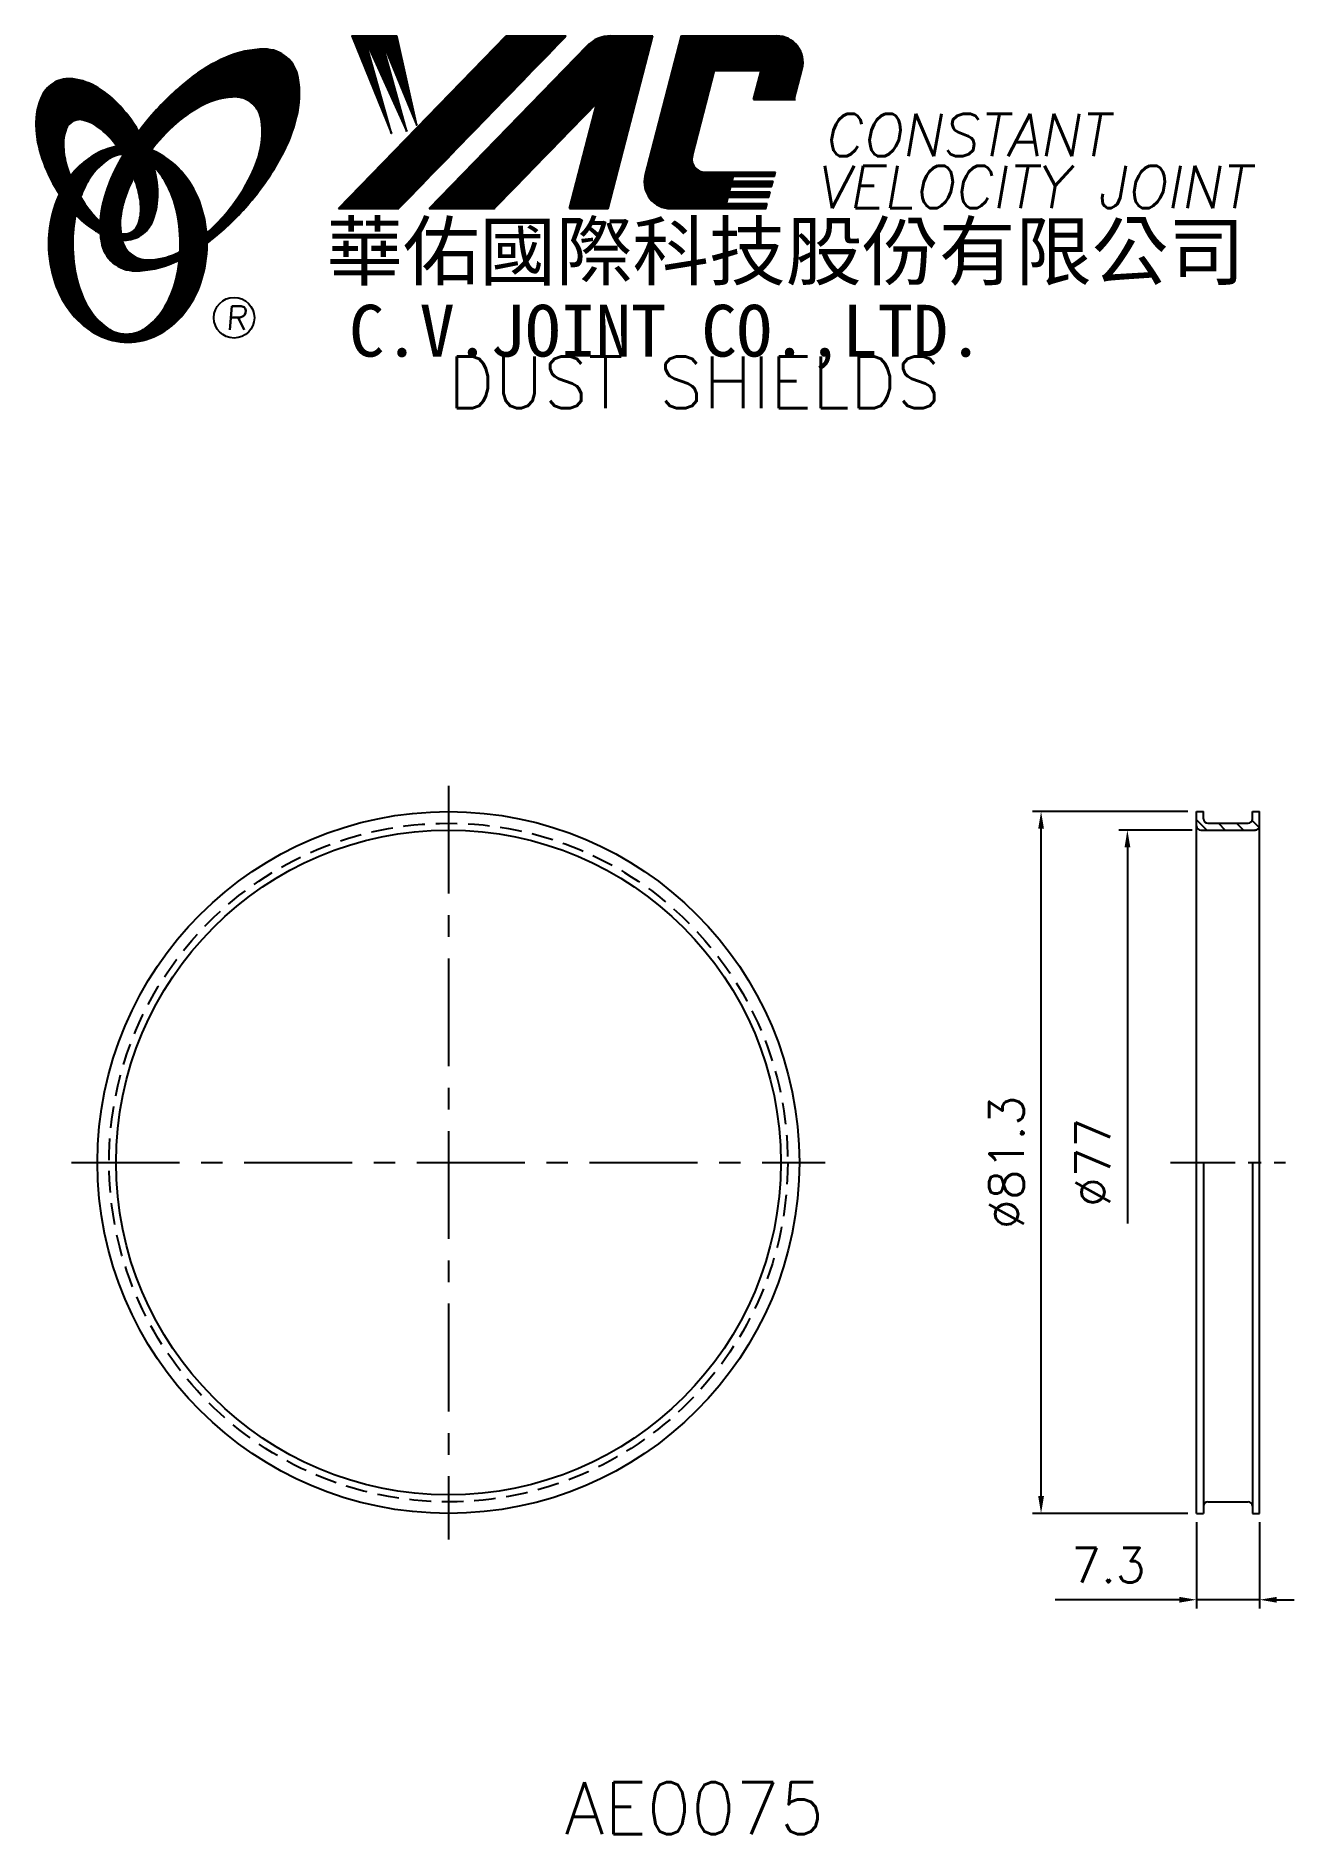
# Model space of a CAD drawing. Extents: x 77 to 223, y -1 to 207.
import ezdxf
from ezdxf.enums import TextEntityAlignment as Align

# ---------------------------------------------------------------- set-up
doc = ezdxf.new("R2010")
doc.units = 0
doc.header["$LTSCALE"] = 10
doc.header["$MEASUREMENT"] = 0
doc.linetypes.add('CENTER', pattern=[2, 1.25, -0.25, 0.25, -0.25])
doc.linetypes.add('HIDDEN', pattern=[0.375, 0.25, -0.125])
doc.layers.get('0').update_dxf_attribs({"linetype": 'CONTINUOUS'})
doc.layers.get('DEFPOINTS').update_dxf_attribs({"linetype": 'CONTINUOUS'})
doc.layers.add('4', color=4, linetype='CONTINUOUS')
doc.styles.add('CHINA', font='KAIU.TTF')
doc.styles.add('ITALICC', font='simplex.shx')
doc.dimstyles.new('STANDARD$0', dxfattribs={"dimtxt": 4, "dimasz": 2, "dimexe": 1, "dimexo": 1, "dimgap": 2, "dimtad": 1, "dimdec": 4, "dimzin": 10, "dimtxsty": 'ITALICC', "dimcen": 2, "dimclrd": 5, "dimclre": 5, "dimclrt": 18, "dimaunit": 1, "dimazin": 3, "dimtp": 0.1, "dimtfac": 0.7, "dimtdec": 4, "dimtmove": 0, "dimatfit": 3, "dimtolj": 1, "dimtzin": 10})
pattern_1 = [(45, (-21.71556, -0.25177), (-0.00883883476, 0.00883883476), [])]
pattern_2 = [(45, (146.874986, -36.55618), (-0.00727476112, 0.00727476112), [])]

# ---------------------------------------------------------------- blocks, each defined once
blk = doc.blocks.new('*D14')
at = {"color": 5, "linetype": 'BYBLOCK'}
for p, q in [((210.74, 117.34), (192.74, 117.34)), ((193.74, 38.04), (193.74, 115.34)), ((210.74, 36.04), (192.74, 36.04))]:
    blk.add_line(p, q, dxfattribs=at)
for points in [[(193.41, 115.34), (194.08, 115.34), (193.74, 117.34)], [(193.41, 38.04), (194.08, 38.04), (193.74, 36.04)]]:
    blk.add_solid(points, dxfattribs=at)
at = {"layer": 'DEFPOINTS', "color": 0, "linetype": 'BYBLOCK'}
for p in [(193.74, 117.34), (211.74, 117.34), (211.74, 36.04)]:
    blk.add_point(p, dxfattribs=at)
at = {"color": 18, "linetype": 'BYBLOCK', "insert": (189.74, 76.69), "char_height": 4, "attachment_point": 5, "rotation": 90, "style": 'ITALICC'}
blk.add_mtext('\\A1;∅81.3', dxfattribs=at)
blk = doc.blocks.new('*D15')
at = {"color": 5, "linetype": 'BYBLOCK'}
for p, q in [((211.24, 115.19), (202.74, 115.19)), ((203.74, 113.19), (203.74, 69.64))]:
    blk.add_line(p, q, dxfattribs=at)
blk.add_solid([(203.41, 113.19), (204.08, 113.19), (203.74, 115.19)], dxfattribs=at)
at = {"layer": 'DEFPOINTS', "color": 0, "linetype": 'BYBLOCK'}
for p in [(203.74, 115.19), (212.24, 115.19), (211.74, 38.19)]:
    blk.add_point(p, dxfattribs=at)
at = {"color": 18, "linetype": 'BYBLOCK', "insert": (199.74, 76.69), "char_height": 4, "attachment_point": 5, "rotation": 90, "style": 'ITALICC'}
blk.add_mtext('\\A1;∅77', dxfattribs=at)
blk = doc.blocks.new('*D16')
at = {"color": 5, "linetype": 'BYBLOCK'}
for p, q in [((211.74, 35.04), (211.74, 25.04)), ((219.04, 35.04), (219.04, 25.04)), ((209.74, 26.04), (195.36, 26.04)), ((219.04, 26.04), (211.74, 26.04)), ((221.04, 26.04), (223.04, 26.04))]:
    blk.add_line(p, q, dxfattribs=at)
for points in [[(209.74, 26.37), (209.74, 25.7), (211.74, 26.04)], [(221.04, 26.37), (221.04, 25.7), (219.04, 26.04)]]:
    blk.add_solid(points, dxfattribs=at)
at = {"layer": 'DEFPOINTS', "color": 0, "linetype": 'BYBLOCK'}
for p in [(211.74, 36.04), (219.04, 36.04), (211.74, 26.04)]:
    blk.add_point(p, dxfattribs=at)
at = {"color": 18, "linetype": 'BYBLOCK', "insert": (201.55, 30.04), "char_height": 4, "attachment_point": 5, "style": 'ITALICC'}
blk.add_mtext('\\A1;7.3', dxfattribs=at)

msp = doc.modelspace()

# ---------------------------------------------------------------- hatches: boundary and pattern name
at = {"layer": '4', "linetype": 'CONTINUOUS'}
h = msp.add_hatch(dxfattribs=at)
h.set_pattern_fill('ANSI31', color=5, scale=0.1, style=0)
h.set_pattern_definition(pattern_1)
h.paths.add_polyline_path([(138.74315, 207.17921), (131.78584, 207.17921), (112.36923, 187.17545), (119.32654, 187.17545)])
h.paths.add_polyline_path([(142.29004, 199.41364), (139.10966, 187.17545), (143.59065, 187.17545), (148.78908, 207.17921), (143.89236, 207.17921, 0.202785967), (141.15828, 206.0228), (122.86415, 187.17545), (130.41107, 187.17545)])
h.paths.add_polyline_path([(155.91714, 203.1808), (161.31086, 203.1808), (160.44184, 199.83678), (165.15866, 199.83678), (166.07538, 203.36434, 0.490800957), (163.12518, 207.17921), (152.09087, 207.17921), (147.88381, 190.99032, 0.490800957), (150.83401, 187.17545), (161.86833, 187.17545), (162.02277, 187.76976), (157.30595, 187.76976), (157.49932, 188.51385), (162.21614, 188.51385), (162.3747, 189.12399), (157.65788, 189.12399), (157.81912, 189.74446), (162.53594, 189.74446), (162.69212, 190.34545), (157.9753, 190.34545), (158.13211, 190.94882), (162.84893, 190.94882), (162.96566, 191.39802), (154.82591, 191.39802, -0.490800957), (153.35081, 193.30545)])
h = msp.add_hatch(dxfattribs=at)
h.set_pattern_fill('ANSI31', color=1, scale=0.1, style=0)
h.set_pattern_definition(pattern_1)
h.paths.add_polyline_path([(119.10121, 207.17921), (113.92388, 207.17921), (118.49464, 195.87547), (115.42871, 206.83346), (120.26345, 196.11113), (117.31544, 206.83346), (121.44266, 196.8181)])
h = msp.add_hatch(dxfattribs=at)
h.set_pattern_fill('ANSI31', color=5, scale=0.082305, style=0)
h.set_pattern_definition([(45, (-21.71556, -0.25177), (-0.00727476112, 0.00727476112), [])])
h.paths.add_polyline_path([(100.31991, 200.11673, -0.172879177), (102.26139, 199.45817, -0.172879177), (103.34868, 197.72012, -0.104527385), (103.37646, 194.39193, -0.065680101), (102.20692, 190.98997, -0.051823203), (99.76651, 187.14758, -0.044272532), (97.09154, 184.32125, -0.020203161), (97.14512, 183.18333, 0.006517006), (97.54967, 183.4954, 0.049863361), (102.1031, 187.90846, 0.049863361), (105.69273, 193.13563, 0.063682799), (107.51378, 197.76298, 0.103597411), (107.70308, 202.34695, 0.177892575), (106.35447, 204.71722, 0.177892575), (103.79208, 205.65055, 0.103597411), (99.30428, 204.69751, 0.063682799), (95.04653, 202.12843, 0.049863361), (90.49311, 197.71537, 0.016070017), (89.22241, 196.10906, -0.007061632), (89.46969, 195.67203, -0.031648676), (90.42228, 193.63545, -0.008069351), (90.85419, 194.19976, -0.051823203), (94.03256, 197.45822, -0.065680101), (97.07449, 199.37857, -0.104527385)])
h.paths.add_polyline_path([(87.24424, 186.95542, -0.065680101), (88.41377, 190.35737, -0.006063428), (88.65771, 190.83239, 0.027613469), (87.93088, 192.42046, 0.017011252), (87.39746, 193.35543, 0.007829282), (86.90347, 192.48821, 0.063682799), (85.08243, 187.86086, 0.103597411), (84.89313, 183.27689, 0.177892575), (86.24174, 180.90661, 0.177892575), (88.80413, 179.97328, 0.103597411), (93.29193, 180.92633, 0.008811776), (93.9189, 181.21641, 0.013922709), (93.99622, 182.18621, -0.009086703), (93.54621, 181.96877, -0.104527385), (90.30079, 181.23061, -0.172879177), (88.35931, 181.88917, -0.172879177), (87.27202, 183.62722, -0.104527385)])
h = msp.add_hatch(dxfattribs=at)
h.set_pattern_fill('ANSI31', color=3, scale=0.082305, style=0)
h.set_pattern_definition(pattern_2)
h.paths.add_polyline_path([(84.52341, 201.16757, 0.106488277), (81.58153, 202.20614, 0.158297415), (79.49133, 201.8111, 0.158297415), (78.032, 200.26341, 0.106488277), (77.32118, 197.22564, 0.071723199), (77.73923, 193.91269, 0.058080454), (79.28421, 190.0973, 0.058080454), (81.66526, 186.73951, 0.071723199), (84.2305, 184.60176, 0.020895977), (84.77069, 184.29977, -0.030777155), (84.75478, 185.67599, -0.042059526), (83.65842, 186.83875, -0.04691039), (82.03926, 189.3199, -0.04691039), (80.91098, 192.05938, -0.060581117), (80.50888, 194.32145, -0.10187153), (80.8205, 196.40965, -0.185892489), (81.60059, 197.30129, -0.185892489), (82.77723, 197.43941, -0.10187153), (84.67488, 196.51388, -0.060581117), (86.31171, 194.90161, -0.04691039), (87.93088, 192.42046, -0.04691039), (89.05916, 189.68097, -0.060581117), (89.46126, 187.4189, -0.10187153), (89.14964, 185.3307, -0.185892489), (88.36955, 184.43906, -0.185892489), (87.19291, 184.30094, -0.002013383), (87.15211, 184.31157, 0.021593804), (87.27202, 183.62722, 0.006477741), (87.29002, 183.55019, 0.14950097), (89.26258, 183.95823, 0.158297415), (90.72191, 185.50592, 0.106488277), (91.43272, 188.54368, 0.071723199), (91.01468, 191.85664, 0.058080454), (89.46969, 195.67203, 0.058080454), (87.08865, 199.02982, 0.071723199)])
h = msp.add_hatch(dxfattribs=at)
h.set_pattern_fill('ANSI31', color=1, scale=0.082305, style=0)
h.set_pattern_definition(pattern_2)
h.paths.add_polyline_path([(85.61703, 192.84412, -0.120168026), (87.30882, 193.49751, 0.016865385), (86.70906, 194.38025, 0.076648372), (84.55284, 193.66133, 0.104809576), (81.46838, 191.14823, 0.005838257), (81.30144, 190.93603, 0.028089978), (82.03926, 189.3199, 0.014237292), (82.48139, 188.53485, -0.045767751), (83.40657, 190.47169, -0.106890197)])
h.paths.add_polyline_path([(81.58566, 183.0895, -0.048711043), (81.91577, 186.46984, -0.007865741), (81.66526, 186.73951, -0.037695478), (80.02939, 188.85827, 0.03042545), (79.50406, 187.55429, 0.080710289), (78.77862, 183.0895, 0.080710289), (79.50406, 178.62471, 0.089265679), (81.46838, 175.03077, 0.104809576), (84.55284, 172.51767, 0.11926607), (87.96203, 171.69274, 0.11926607), (91.37122, 172.51767, 0.104809576), (94.45568, 175.03077, 0.089265679), (96.42, 178.62471, 0.080710289), (97.14543, 183.0895, 0.080710289), (96.42, 187.55429, 0.089265679), (94.45568, 191.14823, 0.104809576), (91.37122, 193.66133, 0.025513357), (90.67799, 193.97408, 0.004818181), (90.42228, 193.63545, -0.023722145), (90.9635, 192.0387, -0.065307489), (92.19868, 190.47169, -0.073950765), (93.51113, 187.27396, -0.060532391), (94.01958, 183.0895, -0.060532391), (93.51113, 178.90504, -0.073950765), (92.19868, 175.70731, -0.106890197), (89.98822, 173.33488, -0.153118262), (87.80262, 172.64951, -0.153118262), (85.61703, 173.33488, -0.106890197), (83.40657, 175.70731, -0.073950765), (82.09412, 178.90504, -0.060532391)])
h = msp.add_hatch(dxfattribs=at)
h.set_pattern_fill('ANSI31', color=5, scale=12, angle=90, style=0)
h.set_pattern_definition([(135, (-18.2415, 0.6027), (-1.06066, -1.06066), [])])
h.paths.add_polyline_path([(218.54283, 115.18512, 0.414213562), (219.04283, 115.68512), (219.04283, 117.33512), (218.24283, 117.33512), (218.24283, 116.48512, -0.414213562), (217.74283, 115.98512), (213.04283, 115.98512, -0.414213562), (212.54283, 116.48512), (212.54283, 117.33512), (211.74283, 117.33512), (211.74283, 115.68512, 0.414213562), (212.24283, 115.18512)])

# ---------------------------------------------------------------- linework, layer by layer
at = {"layer": '4', "color": 5, "linetype": 'CONTINUOUS'}
for p, q in [((112.36923, 187.17545), (131.78584, 207.17921)), ((119.32654, 187.17545), (138.74315, 207.17921)), ((131.78584, 207.17921), (138.74315, 207.17921)), ((143.59065, 187.17545), (148.78908, 207.17921)), ((143.89236, 207.17921), (148.78908, 207.17921)), ((147.88381, 190.99032), (152.09087, 207.17921)), ((152.09087, 207.17921), (163.12518, 207.17921)), ((122.86415, 187.17545), (141.15828, 206.0228)), ((153.35081, 193.30545), (155.91714, 203.1808)), ((155.91714, 203.1808), (161.31086, 203.1808)), ((160.44184, 199.83678), (161.31086, 203.1808)), ((165.15866, 199.83678), (166.07538, 203.36434)), ((130.41107, 187.17545), (142.29004, 199.41364)), ((139.10966, 187.17545), (142.29004, 199.41364)), ((160.44184, 199.83678), (165.3091, 199.83678)), ((154.82591, 191.39802), (162.96566, 191.39802)), ((157.65788, 189.12399), (157.81912, 189.74446)), ((157.81912, 189.74446), (162.53594, 189.74446)), ((157.9753, 190.34545), (158.13211, 190.94882)), ((157.9753, 190.34545), (162.69212, 190.34545)), ((158.13211, 190.94882), (162.84893, 190.94882)), ((162.53594, 189.74446), (162.69212, 190.34545)), ((162.84893, 190.94882), (162.96566, 191.39802)), ((157.30595, 187.76976), (157.49932, 188.51385)), ((157.30595, 187.76976), (162.02277, 187.76976)), ((157.49932, 188.51385), (162.21614, 188.51385)), ((157.65788, 189.12399), (162.3747, 189.12399)), ((161.86833, 187.17545), (162.02277, 187.76976)), ((162.21614, 188.51385), (162.3747, 189.12399)), ((112.36923, 187.17545), (119.32654, 187.17545)), ((122.86415, 187.17545), (130.41107, 187.17545)), ((139.10966, 187.17545), (143.59065, 187.17545)), ((150.83401, 187.17545), (161.86833, 187.17545))]:
    msp.add_line(p, q, dxfattribs=at)
at = {"layer": '4', "color": 1, "linetype": 'CONTINUOUS'}
for p, q in [((113.92388, 207.17921), (118.49464, 195.87547)), ((113.92388, 207.17921), (119.10121, 207.17921)), ((115.42871, 206.83346), (120.26345, 196.11113)), ((118.49464, 195.87547), (115.42871, 206.83346)), ((120.26345, 196.11113), (117.31544, 206.83346)), ((117.31544, 206.83346), (121.44266, 196.8181)), ((121.44266, 196.8181), (119.10121, 207.17921))]:
    msp.add_line(p, q, dxfattribs=at)
at = {"layer": '4', "color": 5, "linetype": 'CENTER'}
for p, q in [((125.0928, 120.33512), (125.0928, 33.03512)), ((81.4428, 76.68512), (168.7428, 76.68512))]:
    msp.add_line(p, q, dxfattribs=at)
at = {"layer": '4', "color": 7, "linetype": 'CONTINUOUS'}
for p, q in [((211.74283, 36.03512), (211.74283, 117.33512)), ((211.74283, 117.33512), (212.54283, 117.33512)), ((212.54283, 116.48512), (212.54283, 117.33512)), ((218.24283, 117.33512), (219.04283, 117.33512)), ((218.24283, 116.48512), (218.24283, 117.33512)), ((219.04283, 36.03512), (219.04283, 117.33512)), ((212.24283, 115.18512), (218.54283, 115.18512)), ((213.04283, 115.98512), (217.74283, 115.98512)), ((212.54283, 76.68512), (212.54283, 36.03512)), ((218.24283, 76.68512), (218.24283, 36.03512)), ((211.74283, 36.03512), (212.54283, 36.03512)), ((213.04283, 37.38512), (217.74283, 37.38512)), ((218.24283, 36.03512), (219.04283, 36.03512))]:
    msp.add_line(p, q, dxfattribs=at)
at = {"layer": '4', "color": 5, "linetype": 'CENTER', "ltscale": 0.6}
msp.add_line((208.74283, 76.68512), (222.04283, 76.68512), dxfattribs=at)
at = {"layer": '4', "color": 5, "linetype": 'CONTINUOUS'}
for points in [[(97.14512, 183.18333, 0.006517006), (97.54967, 183.4954, 0.049863361), (102.1031, 187.90846, 0.049863361), (105.69273, 193.13563, 0.063682799), (107.51378, 197.76298, 0.103597411), (107.70308, 202.34695, 0.177892575), (106.35447, 204.71722, 0.177892575), (103.79208, 205.65055, 0.103597411), (99.30428, 204.69751, 0.063682799), (95.04653, 202.12843, 0.049863361), (90.49311, 197.71537, 0.016070017), (89.22241, 196.10906)], [(97.09154, 184.32125, 0.044272532), (99.76651, 187.14758, 0.051823203), (102.20692, 190.98997, 0.065680101), (103.37646, 194.39193, 0.104527385), (103.34868, 197.72012, 0.172879177), (102.26139, 199.45817, 0.172879177), (100.31991, 200.11673, 0.104527385), (97.07449, 199.37857, 0.065680101), (94.03256, 197.45822, 0.051823203), (90.85419, 194.19976, 0.008069351), (90.42228, 193.63545)], [(87.39746, 193.35543, 0.007829282), (86.90347, 192.48821, 0.063682799), (85.08243, 187.86086, 0.103597411), (84.89313, 183.27689, 0.177892575), (86.24174, 180.90661, 0.177892575), (88.80413, 179.97328, 0.103597411), (93.29193, 180.92633, 0.008811776), (93.9189, 181.21641, 0.008811776)], [(88.65771, 190.83239, 0.006063428), (88.41377, 190.35737, 0.065680101), (87.24424, 186.95542, 0.104527385), (87.27202, 183.62722, 0.172879177), (88.35931, 181.88917, 0.172879177), (90.30079, 181.23061, 0.104527385), (93.54621, 181.96877, 0.009086703), (93.99622, 182.18621, 0.009086703)]]:
    msp.add_lwpolyline(points, format="xyb", dxfattribs=at)
at = {"layer": '4', "color": 3, "linetype": 'CONTINUOUS'}
for points in [[(87.29002, 183.55019, 0.14950097), (89.26258, 183.95823, 0.158297415), (90.72191, 185.50592, 0.106488277), (91.43272, 188.54368, 0.071723199), (91.01468, 191.85664, 0.058080454), (89.46969, 195.67203, 0.058080454), (87.08865, 199.02982, 0.071723199), (84.52341, 201.16757, 0.106488277), (81.58153, 202.20614, 0.158297415), (79.49133, 201.8111, 0.158297415), (78.032, 200.26341, 0.106488277), (77.32118, 197.22564, 0.071723199), (77.73923, 193.91269, 0.058080454), (79.28421, 190.0973, 0.058080454), (81.66526, 186.73951, 0.071723199), (84.2305, 184.60176, 0.020895977), (84.77069, 184.29977, 0.020895977)], [(87.15211, 184.31157, 0.002013383), (87.19291, 184.30094, 0.185892489), (88.36955, 184.43906, 0.185892489), (89.14964, 185.3307, 0.10187153), (89.46126, 187.4189, 0.060581117), (89.05916, 189.68097, 0.04691039), (87.93088, 192.42046, 0.04691039), (86.31171, 194.90161, 0.060581117), (84.67488, 196.51388, 0.10187153), (82.77723, 197.43941, 0.185892489), (81.60059, 197.30129, 0.185892489), (80.8205, 196.40965, 0.10187153), (80.50888, 194.32145, 0.060581117), (80.91098, 192.05938, 0.04691039), (82.03926, 189.3199, 0.04691039), (83.65842, 186.83875, 0.042059526), (84.75478, 185.67599, 0.042059526)]]:
    msp.add_lwpolyline(points, format="xyb", dxfattribs=at)
at = {"layer": '4', "color": 1, "linetype": 'CONTINUOUS'}
for points in [[(80.02939, 188.85827, 0.03042545), (79.50406, 187.55429, 0.080710289), (78.77862, 183.0895, 0.080710289), (79.50406, 178.62471, 0.089265679), (81.46838, 175.03077, 0.104809576), (84.55284, 172.51767, 0.11926607), (87.96203, 171.69274, 0.11926607), (91.37122, 172.51767, 0.104809576), (94.45568, 175.03077, 0.089265679), (96.42, 178.62471, 0.080710289), (97.14543, 183.0895, 0.080710289), (96.42, 187.55429, 0.089265679), (94.45568, 191.14823, 0.104809576), (91.37122, 193.66133, 0.025513357), (90.67799, 193.97408, 0.025513357)], [(86.70906, 194.38025, 0.076648372), (84.55284, 193.66133, 0.104809576), (81.46838, 191.14823, 0.005838257), (81.30144, 190.93603, 0.005838257)], [(81.91577, 186.46984, 0.048711043), (81.58566, 183.0895, 0.060532391), (82.09412, 178.90504, 0.073950765), (83.40657, 175.70731, 0.106890197), (85.61703, 173.33488, 0.153118262), (87.80262, 172.64951, 0.153118262), (89.98822, 173.33488, 0.106890197), (92.19868, 175.70731, 0.073950765), (93.51113, 178.90504, 0.060532391), (94.01958, 183.0895, 0.060532391), (93.51113, 187.27396, 0.073950765), (92.19868, 190.47169, 0.065307489), (90.9635, 192.0387)], [(87.30882, 193.49751, 0.120168026), (85.61703, 192.84412, 0.106890197), (83.40657, 190.47169, 0.045767751), (82.48139, 188.53485, 0.045767751)]]:
    msp.add_lwpolyline(points, format="xyb", dxfattribs=at)
at = {"layer": '4', "color": 5, "linetype": 'CONTINUOUS'}
msp.add_circle((100.26627, 174.54378), 2.35282, dxfattribs=at)
at = {"layer": '4', "color": 7, "linetype": 'CONTINUOUS'}
for radius in [40.65, 38.5]:
    msp.add_circle((125.0928, 76.68512), radius, dxfattribs=at)
at = {"layer": '4', "color": 5, "linetype": 'HIDDEN'}
msp.add_circle((125.0928, 76.68512), 39.3, dxfattribs=at)
at = {"layer": '4', "color": 5, "linetype": 'CONTINUOUS'}
for centre, radius, start, end in [((143.89236, 203.36897), 3.81024, 90, 135.8533387), ((163.12518, 204.13102), 3.04819, 345.4326059, 90), ((154.82591, 192.92211), 1.5241, 165.4326059, 270), ((150.83401, 190.22365), 3.04819, 165.4326059, 270)]:
    msp.add_arc(centre, radius, start, end, dxfattribs=at)
at = {"layer": '4', "color": 7, "linetype": 'CONTINUOUS'}
for centre, start, end in [((212.24283, 115.68512), 180, 270), ((213.04283, 116.48512), 180, 270), ((217.74283, 116.48512), 270, 0), ((218.54283, 115.68512), 270, 360), ((213.04283, 36.88512), 90, 180), ((217.74283, 36.88512), 0, 90)]:
    msp.add_arc(centre, 0.5, start, end, dxfattribs=at)
msp.add_point((218.54283, 115.18512), dxfattribs=at)

# ---------------------------------------------------------------- texts
at = {"layer": '4', "color": 5, "linetype": 'CONTINUOUS', "style": 'ITALICC'}
for s, height, oblique, p in [('CONSTANT', 4.9, 10, (168.51804, 193.24592)), ('VELOCITY JOINT', 4.9, 10, (167.63982, 187.25054)), ('R', 2.75625, 5, (99.30758, 173.13418))]:
    msp.add_text(s, height=height, dxfattribs=dict(at, oblique=oblique)).set_placement(p)
at = {"layer": '4', "color": 7, "linetype": 'CONTINUOUS', "style": 'CHINA'}
for s, height, p in [('華佑國際科技股份有限公司', 6.5, (110.95587, 178.9856)), ('C.V.JOINT CO.,LTD.', 6, (113.58451, 170.03939))]:
    msp.add_text(s, height=height, dxfattribs=at).set_placement(p)
at = {"layer": '4', "color": 18, "linetype": 'CONTINUOUS', "style": 'ITALICC'}
for s, p in [('DUST SHIELDS', (153.58723, 164.04657)), ('AE0075', (153.58723, -1.10082))]:
    msp.add_text(s, height=6, dxfattribs=at).set_placement(p, align=Align.CENTER)

# ---------------------------------------------------------------- dimensions: what is measured, and where the dimension line sits
at = {"layer": '4', "color": 7, "linetype": 'CONTINUOUS'}
dim = msp.add_linear_dim(base=(193.74289, 117.33512), p1=(211.74283, 36.03512), p2=(211.74283, 117.33512), angle=90, text='%%C81.3', dimstyle='STANDARD$0', dxfattribs=at)
dim.commit()
dim.dimension.update_dxf_attribs({"geometry": '*D14', "text_midpoint": (189.74289, 76.68512)})
dim = msp.add_linear_dim(base=(203.74288, 115.18512), p1=(211.74283, 38.18512), p2=(212.24283, 115.18512), angle=90, text='%%C77', dimstyle='STANDARD$0', override={"dimcen": -2, "dimse1": 1, "dimsd1": 1}, dxfattribs=at)
dim.commit()
dim.dimension.update_dxf_attribs({"geometry": '*D15', "text_midpoint": (199.74288, 76.68512)})
dim = msp.add_linear_dim(base=(211.74283, 26.0351), p1=(219.04283, 36.03512), p2=(211.74283, 36.03512), text='7.3', dimstyle='STANDARD$0', dxfattribs=at)
dim.commit()
dim.dimension.update_dxf_attribs({"geometry": '*D16', "text_midpoint": (201.55235, 30.0351)})

doc.saveas('drawing.dxf')
